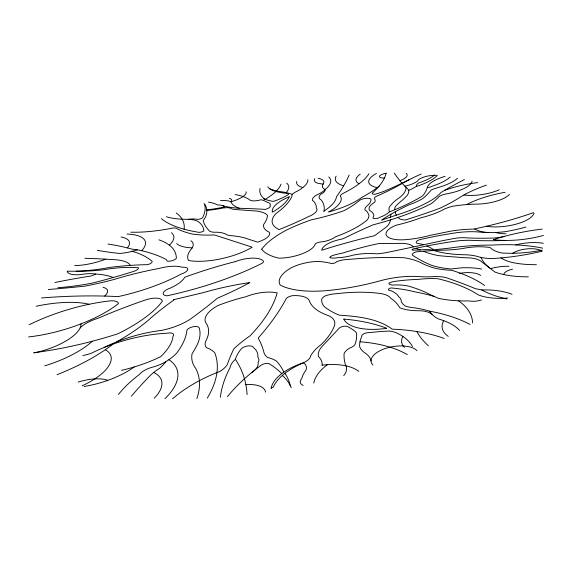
<?xml version="1.0" encoding="UTF-8"?>
<svg xmlns="http://www.w3.org/2000/svg" width="572" height="572" viewBox="0 0 572 572"><rect width="100%" height="100%" fill="white"/><g stroke="black" fill="none" stroke-linecap="round" stroke-linejoin="round"><path stroke-width="0.86" d="M390.976 214.214L390.404 217.324M173.459 299.749L202.96 292.714A157.071 68.561 -13.8 0 1 249.828 282.561A172.558 58.501 -14.7 0 1 217.446 298.155A432.132 129.422 -18.5 0 1 190.676 318.897A38.131 14.872 -14.9 0 1 161.483 330.409A79.336 33.834 -16.1 0 0 104.19 347.454M158.937 239.818A125.647 42.55 -16.3 0 1 176.29 257.4A5.384 1.866 -14.2 0 1 173.616 260.153A5.384 1.866 -14.2 0 1 167.231 261.111L166.237 259.516A262.548 93.322 -19.1 0 0 144.387 251.358A112.548 38.882 -16.5 0 0 131.889 249.12A381.116 132.911 -21.1 0 0 108.001 244.037M377.17 187.637A34.22 10.875 -9.7 0 1 376.462 173.423M384.434 177.992A7.2 2.267 -10 0 1 379.486 176.276A7.2 2.267 -10 0 1 386.272 173.202M390.454 219.884A55.691 19.634 -10.9 0 1 387.158 226.39L374.596 235.678A369.784 180.68 -7.3 0 0 321.721 250.243A21.443 7.929 -10.8 0 1 340.883 239.303A9.51 3.425 -10.8 0 0 345.738 237.487A517.345 237.33 -1.3 0 1 373.008 224.867A129.708 41.427 -10.8 0 0 431.467 203.553A168.897 54.397 -11.8 0 0 439.403 196.289A10.739 3.646 -8.8 0 1 446.267 193.922A29.265 9.617 -8.9 0 0 472.064 181.224M413.334 246.704A20.871 7.929 -9.6 0 0 402.373 243.357L378.814 243.536A170.177 72.766 -9.2 0 0 342.771 253.038A46.704 18.211 -10.7 0 0 332.761 255.448A6.621 2.495 -10.9 0 0 329.722 257.5A8.044 3.017 -10.9 0 0 337.28 257.736A24.096 8.93 -10.7 0 0 352.988 255.176A34.699 13.506 -10.4 0 1 376.447 253.839A32.361 11.962 -9.9 0 0 390.833 251.659A804.382 161.847 -11.3 0 0 433.311 242.664L435.771 242.106A238.917 108.23 -6.7 0 1 456.806 238.052A21.765 8.287 -8.3 0 1 467.431 237.902A124.846 42.292 -7.4 0 0 489.067 238.145A22.451 8.28 -7.5 0 0 504.225 236.415M423.323 244.423A67.181 24.11 -8.3 0 1 416.659 243.143A6.092 2.281 -9 0 1 421.5 239.246A205.176 89.74 -7.4 0 1 457.55 232.589A44.873 17.21 -8.2 0 1 480.201 232.118A49.364 17.589 -7.5 0 0 505.076 231.703A76.069 26.577 -7.8 0 0 525.904 227.048M324.002 211.368A120.191 39.918 -13.3 0 0 321.228 199.957A20.957 6.8 -10.8 0 1 320.928 194.151A15.058 4.805 -11.3 0 0 325.125 189.547A50.465 15.759 -11.8 0 0 328.778 176.955M323.831 211.161A63.935 20.806 -12 0 0 336.45 196.747A517.703 139.539 -17.6 0 0 349.149 174.968M379.25 185.979A114.364 35.378 -11.9 0 1 361.761 197.447A58.23 18.776 -11.3 0 1 328.671 211.955A47.204 15.523 -11.6 0 0 341.019 197.254A10.346 3.382 -10.6 0 1 344.38 192.743A94.53 28.943 -11.9 0 0 368.969 173.709M222.479 205.534A71.743 21.922 -11.8 0 0 243.844 208.422A631.795 270.792 -22.4 0 1 265.251 209.409A6.771 2.195 -12.2 0 0 269.948 205.57A12.584 4.054 -12.3 0 0 267.481 202.395A57.951 18.819 -13.1 0 0 261.111 199.728A8.945 2.81 -12.2 0 1 250.014 200.128A82.089 26.233 -13.8 0 0 235.113 194.537M394.373 173.166A784.005 189.311 -2 0 0 405.934 187.266A53.375 17.539 -10.6 0 1 399.592 197.562A75.869 26.198 -8.4 0 0 389.196 207.464A59.216 20.27 -8.7 0 0 389.453 211.79M398.255 217.339A13.278 4.662 -9.4 0 0 405.169 220.034A239.596 70.663 -11.3 0 0 440.204 208.122A144.03 46.039 -10.8 0 0 461.025 196.682A98.999 34.871 -6.8 0 1 486.443 185.142M396.382 215.151A54.533 18.812 -8.7 0 1 395.302 211.762M382.346 219.934A203.732 82.261 -7.4 0 1 398.82 214.378A97.269 31.589 -10.5 0 0 429.186 201.573A68.34 22.565 -10.1 0 0 441.048 192.435A632.646 237.609 1.4 0 1 464.407 179.558M381.445 220.17A205.984 78.321 -6.3 0 1 409.037 204.797A46.747 15.48 -10 0 0 423.294 198.205A177.341 56.363 -12.1 0 0 431.188 190.04A21.793 7.322 -8.8 0 1 437.809 187.623A36.923 11.876 -9.3 0 0 457.507 178.264M427.363 187.552A119.312 39.032 -11.3 0 1 422.687 195.889A136.572 42.95 -11.2 0 1 389.232 211.976A24.203 8.315 -10.3 0 1 379.636 217.431A3.639 1.273 -10.1 0 1 375.168 218.64A3.639 1.273 -10.1 0 1 373.094 217.453A22.859 7.936 -10.6 0 0 372.572 212.898A16.345 5.649 -10.5 0 0 370.027 210.818A24.539 8.358 -9.8 0 1 369.555 206.835A28.228 9.624 -9.7 0 1 372.901 203.425A8.029 2.696 -10.3 0 0 375.017 201.573A23.202 7.779 -10.6 0 0 374.374 198.734A8.644 2.881 -10 0 1 376.09 196.475A155.176 46.382 -11.8 0 0 402.245 183.426A200.507 70.478 -6.6 0 1 421.106 174.045M220.363 397.268A291.67 140.426 -6.1 0 1 229.994 367.81A33.405 15.122 -13.2 0 1 235.392 359.33A73.788 33.312 -11.9 0 1 241.634 348.47A6.492 2.846 -13.4 0 1 248.348 345.917A6.492 2.846 -13.4 0 1 253.267 347.426A47.204 20.907 -14.5 0 1 257.808 356.978A20.485 9.181 -13.8 0 1 258.058 362.684A23.302 10.51 -13.9 0 1 251.465 372.737M67.596 271.149A88.503 27.942 -14.7 0 0 110.282 267.346A204.49 79.415 -17.6 0 1 147.862 264.65A6.027 2.073 -14.6 0 0 151.416 260.71A176.441 60.897 -17.8 0 0 131.617 251.165M76.14 271.2A107.894 33.841 -14.3 0 0 102.903 269.841A79.987 28.743 -16.1 0 1 138.495 267.789A6.864 2.374 -14.9 0 1 131.66 272.022A220.57 63.757 -14.9 0 1 92.442 283.083A114.343 36.208 -14.9 0 1 57.843 287.709M48.32 289.503A440.111 111.118 -12.4 0 0 85.078 286.114A130.33 40.826 -15 0 0 114.114 279.458A166.759 66.974 -15.6 0 1 159.123 268.447A24.725 8.88 -14.5 0 1 182.039 267.224A9.61 3.446 -14.1 0 1 187.809 269.433A9.61 3.446 -14.1 0 1 181.109 274.102A93.343 31.489 -15 0 1 118.097 296.618A622.565 268.518 -27 0 0 41.527 297.962M67.174 271.5A23.03 7.629 -15.5 0 0 80.187 274.639A28.371 9.738 -16 0 1 95.567 274.031A81.067 28.579 -16.8 0 1 113.227 277.506M95.567 274.031A6.685 2.259 -15.6 0 1 87.966 276.483A394.516 172.958 -20.7 0 0 54.933 282.504M130.759 232.189A77.263 23.345 -13.5 0 0 172.858 228.056A6.356 2.059 -13.9 0 1 177.113 228.728A138.131 43.014 -11.5 0 0 191.67 233.919A74.396 23.752 -12.5 0 0 214.5 234.963L252.18 247.183A43.994 15.172 -13.2 0 1 188.545 260.482A55.877 19.648 -12.8 0 1 191.556 248.849A35.743 12.105 -14.3 0 0 190.905 240.748M161.426 218.69A172.172 52.095 -11.1 0 0 198.977 232.354A3.482 1.151 -13.4 0 0 203.861 230.831A97.783 31.939 -15.1 0 0 198.577 221.857A28.786 9.331 -13.9 0 0 188.167 219.398M176.197 212.998A149.142 46.925 -16.1 0 1 184.112 229.215M126.97 234.041A52.352 16.996 -15.3 0 1 141.72 250.7M204.697 204.368A156.056 47.519 -15.7 0 1 202.645 217.653A3.654 1.165 -13.3 0 1 199.392 219.112A3.654 1.165 -13.3 0 1 196.039 219.105A17.475 5.641 -13.6 0 0 187.866 219.312A67.532 20.571 -12.8 0 1 166.373 216.731M204.018 203.496A113.785 35.278 -15 0 1 205.191 217.732A81.81 26.963 -11.9 0 0 203.224 220.749A175.289 56.321 -10.2 0 0 209.524 231.045A13.27 4.404 -13 0 0 216.795 232.218A28.457 9.71 -13.5 0 1 226.455 234.556A18.662 6.292 -12.7 0 0 230.609 235.628A75.039 26.734 -14 0 1 244.709 237.973L257.693 242.142A18.504 6.406 -12.5 0 0 269.147 232.139A44.03 14.958 -11.4 0 1 263.635 224.496A89.246 29.243 -13.7 0 0 267.46 215.301A40.247 13.399 -12.9 0 0 256.957 211.075L235.149 209.509A18.633 5.899 -12.4 0 1 229.973 207.979A10.696 3.418 -12.9 0 0 219.634 208.701A77.842 23.08 -12.6 0 1 206.528 210.532M224.267 207.822A13.092 4.133 -13.1 0 0 217.746 205.012A60.36 19.141 -13.9 0 0 208.473 202.109M224.303 207.014A57.579 17.317 -12.8 0 1 206.807 209.838M239.375 208.265A65.136 20.32 -11.6 0 1 230.845 201.787A11.161 3.475 -12.9 0 0 229.401 198.441M246.017 191.784A20.127 6.192 -12.7 0 1 230.845 201.787A19.848 6.242 -13 0 0 220.492 200.593M307.85 179.694A43.322 13.342 -12.1 0 1 297.125 191.262A13.492 4.304 -11.4 0 0 291.949 196.225A108.48 33.884 -13.5 0 1 275.897 213.613A57.05 19.255 -11 0 0 279.065 229.558A182.926 54.762 -13.3 0 0 308.229 216.752A19.584 6.549 -11.6 0 0 316.202 207.858A40.512 13.435 -12 0 0 315.229 203.832A29.858 9.838 -11.8 0 0 312.376 200.479A21.579 7.028 -10.9 0 1 316.359 195.109A25.397 8.044 -11.5 0 0 325.125 189.547A27.048 8.537 -10.7 0 1 322.83 184.62A23.945 7.479 -11.5 0 0 318.168 178.257M302.874 187.509A32.096 9.91 -11 0 1 296.811 181.417M267.796 186.844A51.308 15.666 -11.2 0 0 275.597 191.456A76.526 23.052 -10.9 0 0 287.173 193.429A5.977 1.895 -11.8 0 1 288.431 194.523A35.979 11.204 -12.2 0 1 275.096 200.815A1.973 0.629 -12 0 1 272.086 201.215A91.127 27.792 -10.8 0 1 263.549 198.827M292.378 194.394A82.947 27.213 -13 0 0 278.249 191.341A89.361 26.705 -10.7 0 1 269.498 188.631M286.694 183.162A46.647 14.479 -12.5 0 1 286.157 192.635M280.974 184.22A72.272 21.95 -13 0 1 265.115 199.378A88.982 27.556 -10.7 0 1 260.046 188.517M121.05 237.03A38.546 12.398 -15.3 0 1 127.384 247.905M137.28 249.85A25.954 8.416 -14.6 0 1 119.813 253.439A248.091 71.75 -11.7 0 1 97.319 250.293M130.409 265.401A46.368 15.83 -15.8 0 0 116.316 259.838A2697.895 844.808 -39.7 0 0 84.892 258.294M323.28 183.991A20.342 6.299 -10.9 0 1 314.8 178.707M343.672 185.8A44.087 13.721 -10.2 0 1 336.157 176.155M405.934 187.266A54.762 18.261 -10.5 0 1 408.708 190.354A47.204 15.651 -10.4 0 1 407.343 195.209A122.379 39.547 -11.6 0 1 400.15 201.987A78.757 27.349 -8.3 0 0 395.252 206.828A26.848 9.216 -9.2 0 0 394.894 209.695M406.184 173.352A16.903 5.37 -9.9 0 1 399.921 180.695M436.3 175.325A12.57 4.061 -9.2 0 0 418.089 180.28A9.381 3.024 -9.6 0 1 415.108 182.575A17.239 5.548 -9.7 0 1 404.883 186.2M437.344 175.44A44.065 13.985 -9.8 0 1 416.859 186.293M434.42 175.132A37.995 12.019 -9.8 0 1 418.575 182.997A13.807 4.512 -9.2 0 0 416.566 186.179A35.285 11.397 -10 0 1 408.708 190.354M445.023 176.355A31.817 10.475 -8.6 0 0 427.277 187.559A5.799 1.902 -9.2 0 0 432.439 186.15A43.014 13.735 -9.6 0 0 450.2 177.084M444.566 190.362A59.366 20.549 -8.1 0 1 477.606 182.604M409.209 179.708A264.142 72.558 -12.6 0 1 384.849 190.984A44.973 14.314 -10.5 0 1 375.625 194.144A3.711 1.216 -10.2 0 1 372.458 192.993A155.663 48.177 -12.6 0 0 386.079 173.202M509.452 194.38A26.098 8.866 -8.1 0 1 476.676 204.118A64.279 23.538 -8.4 0 0 452.767 206.22A24.896 8.809 -8.4 0 0 444.801 208.887A50.365 17.146 -9.5 0 1 420.284 217.968A73.259 24.696 -10 0 1 396.139 225.211A23.731 8.63 -9.4 0 0 386.365 235.342A23.731 8.63 -9.4 0 0 403.739 239.782A46.854 16.71 -9.3 0 0 430.108 235.342A366.051 100.336 -10.2 0 0 450.007 231.274A58.258 22.48 -8.2 0 1 471.314 229.172A7.608 2.774 -8 0 0 477.87 228.199A175.397 56.077 -9.1 0 0 533.483 212.641M499.284 189.725A27.206 9.03 -8.2 0 1 463.892 195.009M466.688 204.576A67.274 24.031 -7.2 0 1 505.162 192.285M533.976 213.242A30.152 10.789 -7.5 0 1 516.237 224.11A30.152 10.789 -7.5 0 1 486.322 226.29M505.948 233.769A21.135 7.743 -7.2 0 1 495.567 232.461M426.755 246.031A52.874 20.592 -9.8 0 1 433.354 249.635M420.27 249.935A23.924 8.98 -8.7 0 1 416.18 248.241M434.491 250.75A75.232 27.456 -7.7 0 0 463.885 254.733A34.62 13.828 -8.2 0 1 478.943 256.928A30.445 11.655 -7.3 0 0 492.12 258.53A100.179 36.179 -7.4 0 0 541.934 251.208M423.895 251.401A78.014 28.579 -7.7 0 0 438.302 255.598A196.682 65.544 -7.1 0 0 455.791 257.007A81.367 29.765 -7.5 0 0 469.319 257.893A22.959 9.145 -8 0 1 480.215 260.703L494.859 272.029A62.048 24.067 -6.3 0 0 528.378 276.834M505.727 240.426A164.722 54.369 -7.2 0 1 472.215 240.376A42.099 16.409 -8.2 0 0 456.492 241.012A242.764 111.576 -7.2 0 0 413.964 248.741A2.016 0.765 -9.2 0 0 412.312 250.107A59.989 21.736 -8.9 0 0 423.888 249.699A14.951 5.77 -9 0 1 431.181 249.928A137.952 46.918 -8.7 0 0 451.194 247.898A97.176 40.197 -8 0 1 470.491 245.803A100.021 41.47 -7.9 0 1 491.105 245.145A105.949 44.194 -7.4 0 1 542.664 248.148M500.993 257.908A47.133 18.061 -6.3 0 0 512.97 262.641A59.066 22.422 -6.3 0 0 536.4 264.686M507.793 298.026A40.111 16.509 -6.7 0 1 478.364 294.902A184.634 84.692 -11.6 0 0 437.787 278.721A55.112 23.416 -8.9 0 0 417.717 279.443A91.291 39.947 -9.4 0 0 395.781 281.267A10.067 4.111 -9.5 0 0 388.853 283.161A6.263 2.538 -9.5 0 0 394.415 285.006A31.703 13.285 -9.7 0 1 408.508 286.114A167.003 75.64 -12.3 0 1 426.297 292.664A208.008 77.384 -5.4 0 0 438.767 298.412A73.573 29.515 -7.5 0 0 468.318 300.915M433.919 296.353A186.894 88.21 -12 0 0 414.879 291.863A111.368 49.678 -10.9 0 0 391.012 287.952A3.067 1.258 -9.6 0 0 388.402 289.446A3.067 1.258 -9.6 0 0 390.397 290.505A42.342 17.861 -10.4 0 1 398.734 296.775A24.403 10.303 -9.9 0 1 401.208 301.465A37.659 15.787 -8.4 0 0 405.519 306.142A33.047 13.814 -8.6 0 0 412.283 307.6A84.892 38.789 -10.1 0 1 429.808 311.204A160.189 77.721 -11.1 0 1 470.07 324.496M432.368 314.657A21.893 9.624 -9 0 0 416.902 310.718A36.672 15.358 -8.7 0 1 399.757 307.715A103.117 44.866 -12 0 0 390.74 298.234A25.99 10.947 -10.2 0 0 379.901 293.436A95.996 42.492 -11.2 0 0 336.357 293.736A17.053 7.057 -11.1 0 0 325.382 295.81A11.526 4.74 -11 0 0 321.771 300.922A44.258 18.24 -10.2 0 0 327.999 309.288A108.394 43.608 -8.9 0 0 339.439 315.201A188.846 92.392 -13.7 0 1 357.414 316.859A110.117 51.13 -12.2 0 1 374.36 320.456A101.594 46.897 -12.1 0 1 392.213 329.165A142.993 71.257 -11 0 1 444.108 338.438M428.399 345.795A192.428 81.324 -4.3 0 1 416.781 331.538M459.581 330.437A75.99 35.192 -9.6 0 0 438.552 319.012A54.783 23.381 -7.2 0 1 429.808 311.204M448.248 336.379A48.084 21.371 -6.9 0 1 443.736 320.663M543.4 235.428A52.352 18.962 -7.1 0 1 493.443 239.654A114.307 46.303 -5.8 0 1 542.249 229.086M542.22 250.107A60.153 22.258 -6.9 0 1 501.458 252.953A37.144 14.043 -6.8 0 1 490.168 247.519A43.05 17.06 -7.9 0 0 477.534 246.761A41.334 16.359 -7.8 0 0 461.604 248.698A57.164 20.878 -8.3 0 1 443.514 250.164A189.825 85.207 -9.3 0 0 416.259 251.852A6.256 2.402 -9.1 0 0 412.212 254.912A197.311 69.355 -5.9 0 0 431.152 265.143A66.817 25.304 -7.7 0 0 451.093 268.962A78.235 29.243 -8.3 0 0 460.682 267.889A45.824 19.005 -8 0 1 481.66 269.076M512.748 253.274A17.003 6.65 -6.6 0 1 541.963 251.094M515.737 244.909A29.701 11.59 -6.6 0 1 543.393 243.286M488.774 232.575A31.145 11.276 -7.5 0 1 474.66 228.957M489.832 267.996A109.71 41.606 -5.4 0 1 481.066 257.457M490.647 268.64A25.976 10.603 -7 0 1 508.93 266.273M503.696 274.539A12.041 4.883 -6.7 0 1 512.569 269.169M484.634 285.449A193.422 87.116 -11.6 0 0 451.701 270.313A63.706 24.224 -7.8 0 1 435.85 268.44A94.337 35.228 -7.4 0 1 421.278 262.934A70.578 28.614 -10.3 0 0 403.925 257.715A241.913 112.67 -11.9 0 0 346.653 259.588A11.283 4.34 -10.8 0 0 336.508 261.804A3.468 1.323 -11 0 1 331.395 263.485A57.414 22.615 -12 0 0 317.825 261.418A27.249 10.525 -11.5 0 0 290.447 268.225A42.071 16.381 -11.3 0 0 280.294 285.149A69.183 26.383 -10.8 0 0 325.439 290.733A114.557 42.063 -10.7 0 0 379.501 280.981A53.518 22.501 -9.5 0 1 419.326 276.598A55.162 21.3 -8.5 0 0 435.499 276.548A26.391 10.911 -8.7 0 1 449.428 278.807A951.994 498.112 -30.4 0 1 475.732 288.81A37.595 16.145 -7.9 0 1 481.66 289.933A52.66 23.016 -7.4 0 1 512.019 294.294M459.316 273.437A19.984 8.194 -7.9 0 1 480.616 275.389M458.465 300.8A113.921 51.087 -10.4 0 1 472.629 322.973M506.685 298.97A109.366 42.986 -5.5 0 1 481.731 289.925M481.488 299.942A11.669 4.941 -7.4 0 1 469.026 300.922M322.107 365.329A43.658 20.235 -12.8 0 0 318.49 356.642A37.216 17.017 -10.6 0 1 322.444 346.067L339.06 328.314A5.119 2.245 -10.8 0 1 347.311 326.44A91.384 41.549 -12.9 0 1 355.105 331.431A16.345 7.272 -10.9 0 1 356.549 335.478A83.955 37.316 -12.8 0 1 355.398 343.107A10.11 4.569 -10.8 0 1 349.363 348.255A20.07 9.259 -10.3 0 0 344.087 353.582A149.049 68.261 -6.7 0 0 345.495 364.957A32.225 15.201 -11.8 0 1 343.722 375.668M303.146 385.414A13.07 6.228 -11.9 0 1 301.816 378.507A55.034 26.276 -10.6 0 1 305.877 370.334A24.718 11.476 -12.7 0 0 303.539 362.762A15.473 7.043 -12.2 0 0 310.718 355.755A61.333 28.45 -10.2 0 1 320.842 344.852A109.202 46.296 -13.8 0 0 333.841 327.141A33.905 14.643 -11.9 0 0 326.054 314.757A83.998 34.105 -9.6 0 1 309.13 300.293A24.06 9.874 -12.2 0 0 292.592 295.667A6.521 2.638 -12 0 0 286.2 298.684A461.339 154.883 -19.8 0 1 258.165 338.102A316.581 133.319 -20.7 0 1 263.721 351.587A38.381 17.053 -12 0 0 267.639 357.479A45.002 20.714 -14 0 1 276.398 361.075A152.259 70.42 -17 0 1 283.769 372.186M359.988 341.777A118.719 58.616 -12.1 0 1 407.336 354.633M371.042 360.882A41.942 19.713 -11.3 0 0 365.801 353.56A46.718 21.15 -9.1 0 1 359.631 346.596A84.885 38.51 -8.1 0 1 361.819 336.443A5.563 2.488 -10.2 0 1 363.792 333.798A5.563 2.488 -10.2 0 1 369.247 332.632A166.666 85.457 -10.5 0 1 389.117 331.045A23.259 10.561 -9.9 0 1 397.619 333.455A85.879 40.247 -11.3 0 1 412.433 346.553M372.958 365.015A24.06 11.283 -9.4 0 1 385.807 348.334A24.06 11.283 -9.4 0 1 417.009 350.707M322.122 365.172A45.581 22.072 -11.7 0 1 358.787 371.364M313.785 383.111A63.528 30.695 -10 0 1 327.37 364.679M404.483 347.361A36.379 16.552 -8.2 0 1 402.91 336.472M281.803 373.609A221.886 105.67 -19.1 0 0 269.398 363.821A5.391 2.46 -13.1 0 0 261.054 365.293A245.317 128.235 -7.6 0 0 227.413 396.689M235.392 359.33A368.582 158.029 -22.8 0 1 247.083 394.637M172.565 398.834A108.973 53.747 -13.8 0 1 220.134 371.314A28.671 12.641 -14.8 0 0 227.256 364.714A596.181 268.969 0.7 0 1 233.812 348.906A146.918 68.862 -10.5 0 1 250.171 335.757A269.948 99.364 -17.7 0 0 277.163 292.914A27.327 11.025 -12.8 0 0 245.803 296.761A97.64 41.878 -13.1 0 0 217.725 305.648A36.722 14.936 -13.3 0 0 205.684 322.529A82.876 33.805 -16.1 0 1 206.084 340.512A30.538 13.02 -13.6 0 0 206.299 347.576A56.049 24.439 -15.7 0 1 214.707 352.695A202.896 85.814 -19.2 0 1 207.293 398.119M284.935 373.323A159.931 75.089 -17.3 0 1 290.297 385.65M282.346 375.461A121.171 57.922 -16.2 0 1 291.234 387.78M196.847 398.577A169.734 73.788 -19.3 0 0 195.674 368.311A90.705 39.661 -12.5 0 1 192.02 353.875A173.323 68.311 -18.1 0 0 195.324 348.191A108.53 43.93 -16.9 0 0 199.085 327.656A6.406 2.624 -14.5 0 0 193.057 326.784A6.406 2.624 -14.5 0 0 186.901 330.187A148.041 58.079 -17.8 0 1 177.313 352.266A41.134 17.067 -15.9 0 1 162.534 363.485A25.182 10.582 -15.8 0 1 151.537 367.417A16.445 7.15 -16 0 0 139.439 374.431A140.212 66.638 -14.1 0 0 118.44 394.451M168.919 359.695A84.785 36.701 -17.5 0 1 165.008 398.67M165.744 361.704A63.156 26.176 -16.7 0 1 159.567 368.404A41.835 18.662 -15.3 0 0 151.037 374.724A794.794 434.563 4.7 0 0 131.345 396.239M153.661 372.458A52.86 23.187 -17.3 0 1 154.218 398.198M359.166 183.712A30.623 9.638 -10 0 1 360.188 174.181M245.86 384.713A25.096 11.962 -14.1 0 1 265.537 392.142M121.471 370.363A77.098 30.623 -16 0 0 160.625 356.706A86.322 34.577 -16.9 0 0 172.994 336.286A7.443 3.039 -15.2 0 0 166.588 333.262A89.096 38.374 -16.4 0 0 91.434 353.189A20.821 8.187 -16.8 0 1 82.89 355.512M134.234 366.967A55.534 22.587 -16.9 0 1 84.134 386.465M78.207 382.103A32.804 14.078 -17.8 0 1 107.808 380.359M192.213 247.862A41.434 13.842 -13.2 0 1 176.676 243.629M171.428 232.754A45.953 15.051 -14.7 0 1 169.341 245.166M105.72 259.166A34.12 10.968 -15.3 0 1 74.689 265.58M28.6 336.929A78.679 27.592 -16.6 0 0 118.468 303.589A14.121 5.198 -15.9 0 0 109.845 300.915A103.203 40.39 -17 0 0 29.136 324.774M36.186 306.242A87.216 32.297 -17.8 0 1 89.125 304.275M103.082 287.33A22.136 7.858 -16 0 1 104.647 296.082M80.995 323.874A42.142 15.616 -17.4 0 1 33.912 352.924M116.817 341.72A140.998 50.322 -17.2 0 0 150.379 318.411A360.31 168.497 -8 0 1 174.71 299.435M112.949 344.144A118.962 43.729 -17.7 0 1 57.1 374.681M33.805 352.731A170.921 58.222 -15.8 0 0 117.775 333.826A108.129 38.91 -16.6 0 0 162.298 301.308A13.664 5.162 -15.1 0 0 146.003 299.778A342.077 170.349 -14.7 0 0 98.169 318.218A24.832 9.51 -16.3 0 0 80.116 327.97M92.328 341.227A65.558 24.575 -17.5 0 1 44.766 365.83M105.291 349.735A51.251 20.728 -17.7 0 1 82.139 385.807M261.711 249.199A73.245 25.947 -11 0 0 279.007 258.165A25.84 9.352 -11.8 0 0 315.308 243.822A6.592 2.402 -11.2 0 1 323.473 241.677A15.909 5.684 -11.2 0 0 335.65 236.715A75.125 25.533 -11.5 0 0 366.952 220.213A33.362 11.583 -10.9 0 0 367.903 213.142A26.677 9.216 -10.8 0 0 365.058 210.103A19.57 6.671 -10 0 1 367.203 205.741A33.755 11.276 -10.8 0 0 370.956 200.036A6.321 2.109 -10.3 0 0 366.337 198.312A6.321 2.109 -10.3 0 0 358.894 200.951A89.411 28.736 -11.9 0 1 343.894 210.71A89.261 28.314 -11.5 0 1 311.382 219.827A111.533 41.606 -10.4 0 0 286.794 229.937A96.31 35.5 -10.6 0 0 261.711 249.199M235.249 261.64A226.112 99.549 -12.9 0 0 184.67 277.298A31.71 11.447 -14.7 0 1 170.556 287.988A10.546 3.94 -14.5 0 0 163.342 292.657A10.546 3.94 -14.5 0 0 166.945 295.824A151.251 50.15 -14 0 0 262.112 263.27A6.128 2.259 -12.6 0 0 263.113 260.846A20.106 7.422 -12.9 0 0 235.249 261.64M289.225 196.789A41.241 13.564 -11.3 0 0 272.401 212.183A71.007 22.372 -12.9 0 0 289.225 196.789M343.822 319.09A42.814 18.311 -9.7 0 0 386.751 328.285A154.898 74.46 -13.2 0 0 343.822 319.09M303.539 362.762A48.405 23.216 -11.7 0 0 271.128 388.467A2.445 1.165 -13.1 0 1 273.287 387.151A61.218 29.587 -11.3 0 1 303.539 362.762"/></g></svg>
